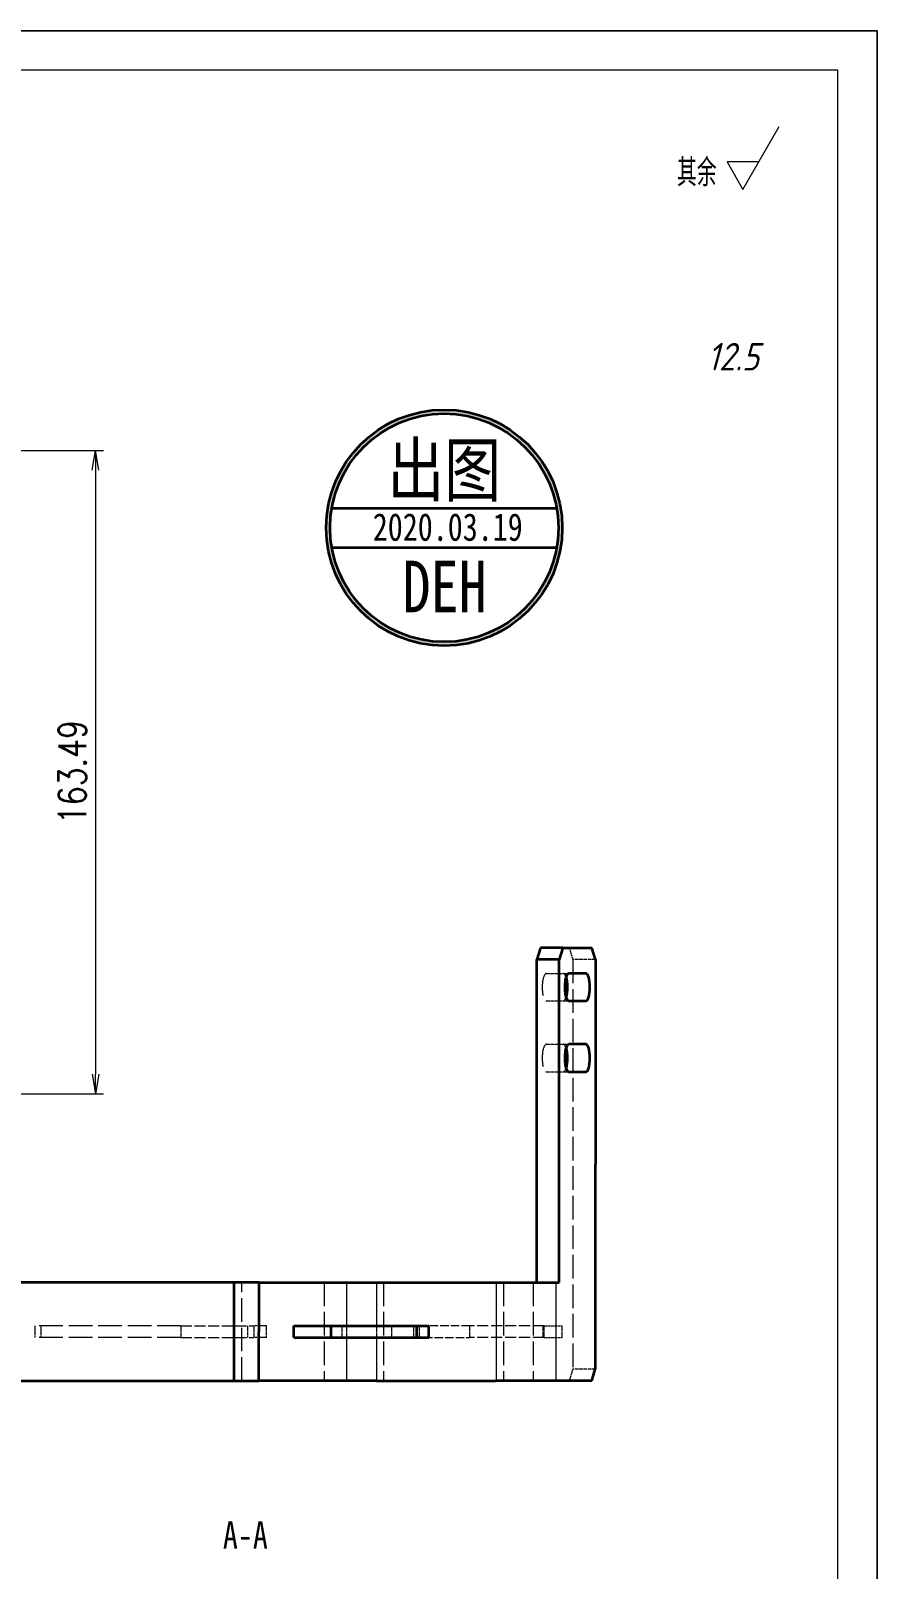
# Model space of a CAD drawing. Header units: millimetres. Extents: x -49572 to 104182, y -50696 to 51993.
# Drawn here: x -47169.8 to -46954.8, y 43092.8 to 43483.6 of the extents above; entities that cross this region are included whole.
import ezdxf
from ezdxf.enums import TextEntityAlignment as Align

# ---------------------------------------------------------------- set-up
doc = ezdxf.new("R2010")
doc.units = ezdxf.units.MM
doc.header["$LTSCALE"] = 0.5
doc.linetypes.add('DASHED', pattern=[15, 12, -3])
doc.linetypes.add('DOT2', pattern=[0.125, 0, -0.125])
for name, color, linetype, lineweight in [('印章专用-出图', 1, 'Continuous', 80), ('图框', 7, 'Continuous', 18), ('标注线', 3, 'Continuous', 18)]:
    doc.layers.add(name, color=color, linetype=linetype, lineweight=lineweight)
doc.layers.add('打印', color=7, linetype='Continuous', lineweight=15, plot=False)
doc.layers.add('打印-禁用', color=7, linetype='Continuous', lineweight=15, plot=False)
doc.layers.add('材质', color=7, linetype='Continuous')
doc.styles.add('DIM', font='romans.shx', dxfattribs={"width": 0.8, "bigfont": 'bigfont.shx'})
doc.styles.add('国标', font='simfang.ttf', dxfattribs={"width": 0.8})
doc.styles.add('机械长仿宋', font='gbenor.shx', dxfattribs={"height": 1, "bigfont": 'gbcbig.shx'})
doc.dimstyles.new('DEH 1-2$0', dxfattribs={"dimscale": 2, "dimtxt": 3.5, "dimasz": 2.5, "dimexe": 1, "dimexo": 0.625, "dimgap": 1.2, "dimtad": 1, "dimdsep": 46, "dimtxsty": 'DIM', "dimblk": 'OPEN', "dimcen": 0, "dimclrd": 8, "dimclre": 8, "dimclrt": 2, "dimazin": 2, "dimtfac": 0.5, "dimtmove": 0, "dimatfit": 3, "dimldrblk": 'OPEN', "dimfxl": 0, "dimtolj": 2, "dimlwd": 13, "dimlwe": 13, "dimarcsym": 0})

# ---------------------------------------------------------------- blocks, each defined once
blk = doc.blocks.new('GZDEH零件A3图框V01版')
at = {"layer": '图框', "linetype": 'Continuous'}
for p, q in [((3272.49, -1554.46), (2882.49, -1554.46)), ((3272.49, -1832.96), (3272.49, -1554.46))]:
    blk.add_line(p, q, dxfattribs=at)
at = {"layer": '打印-禁用', "linetype": 'Continuous'}
for p, q in [((3277.49, -1549.46), (2857.49, -1549.46)), ((3277.49, -1846.46), (3277.49, -1549.46))]:
    blk.add_line(p, q, dxfattribs=at)
blk = doc.blocks.new('DEH A3')
at = {"layer": '图框'}
blk.add_blockref('GZDEH零件A3图框V01版', (-2857.49, 1846.46), dxfattribs=at)
blk = doc.blocks.new('FINISHER_TR')
at = {"layer": '标注线'}
for p, q in [((0, 0), (4.62, 8)), ((-2.02, 3.5), (0, 0)), ((2.02, 3.5), (-2.02, 3.5))]:
    blk.add_line(p, q, dxfattribs=at)
at = {"layer": '标注线', "color": 2, "style": '机械长仿宋', "oblique": 15}
blk.add_attdef('0.0', text='', height=3.5, dxfattribs=at).set_placement((2.03, -24.04), align=Align.BOTTOM_RIGHT)
blk = doc.blocks.new('其余12.5')
at = {"layer": '标注线'}
blk.add_blockref('FINISHER_TR', (0, 0), dxfattribs=at).add_auto_attribs({'0.0': '12.5'})
at = {"layer": '标注线', "color": 7, "linetype": 'DOT2', "style": '机械长仿宋'}
blk.add_text('其余', height=3.5, dxfattribs=at).set_placement((-8.38, 0.4))
blk = doc.blocks.new('_Open')
at = {"color": 0, "linetype": 'ByBlock', "lineweight": -2}
for p, q in [((-1, 0.167), (0, 0)), ((-1, -0.167), (0, 0)), ((0, 0), (-1, 0))]:
    blk.add_line(p, q, dxfattribs=at)
blk = doc.blocks.new('*D166')
at = {"layer": 'Defpoints', "color": 0, "transparency": 16777216}
for p in [(-47263.6, 43377.01), (-47434.33, 43213.52), (-47153.35, 43213.52)]:
    blk.add_point(p, dxfattribs=at)
at = {"layer": '标注线', "color": 8, "lineweight": 13, "transparency": 16777216}
for p, q in [((-47262.35, 43377.01), (-47151.35, 43377.01)), ((-47153.35, 43372.01), (-47153.35, 43218.52)), ((-47433.08, 43213.52), (-47151.35, 43213.52))]:
    blk.add_line(p, q, dxfattribs=at)
at = {"layer": '标注线', "color": 8, "lineweight": 13, "transparency": 16777216, "xscale": 5, "yscale": 5, "zscale": 5}
for p, rotation in [((-47153.35, 43377.01), 90), ((-47153.35, 43213.52), 270)]:
    blk.add_blockref('_Open', p, dxfattribs=dict(at, rotation=rotation))
at = {"layer": '标注线', "color": 2, "transparency": 16777216, "insert": (-47159.25, 43295.27), "char_height": 7, "attachment_point": 5, "rotation": 90, "style": 'DIM'}
blk.add_mtext('\\A2;163.49', dxfattribs=at)
blk = doc.blocks.new('出图章')
at = {"layer": '印章专用-出图'}
h = blk.add_hatch(color=256, dxfattribs=at)
h.paths.add_polyline_path([(15, 0, 1), (-15, 0, 1)])
h.paths.add_polyline_path([(14.5, 0, 1), (-14.5, 0, 1)], flags=16)
h.paths.add_polyline_path([(-7.31, -12.35), (7.41, -12.35), (7.41, -2.73), (-7.31, -2.73)], flags=8)
at = {"layer": '印章专用-出图', "lineweight": 35}
for p, q in [((-14.28, 2.5), (14.28, 2.5)), ((-14.28, -2.5), (14.28, -2.5))]:
    blk.add_line(p, q, dxfattribs=at)
for radius in [15, 14.5]:
    blk.add_circle((0, 0), radius, dxfattribs=at)
at = {"layer": '印章专用-出图', "color": 4, "style": '国标', "width": 0.8}
blk.add_text('DEH', height=6.562, dxfattribs=at).set_placement((0.05, -10.74), align=Align.CENTER)
at = {"layer": '印章专用-出图', "color": 3, "style": '国标', "width": 0.8}
blk.add_attdef('出图', text='', height=6.6, dxfattribs=at).set_placement((0, 7.35), align=Align.MIDDLE_CENTER)
at = {"layer": '印章专用-出图', "color": 2, "style": '国标', "width": 0.8}
blk.add_attdef('XXXX.XX.XX', text='', height=3.5, dxfattribs=at).set_placement((0.45, 0.1), align=Align.MIDDLE_CENTER)
blk = doc.blocks.new('YZ-CT')
at = {"layer": '印章专用-出图'}
blk.add_blockref('出图章', (0.63, 0), dxfattribs=at).add_auto_attribs({'出图': '出图', 'XXXX.XX.XX': '2020.03.19'})

msp = doc.modelspace()

# ---------------------------------------------------------------- linework, layer by layer
at = {"color": 7, "lineweight": 35}
for p, q in [((-47041.256, 43165.643), (-47041.251, 43247.643)), ((-47035.542, 43165.643), (-47035.537, 43247.643)), ((-47026.383, 43247.642), (-47026.389, 43143.642)), ((-47118.137, 43165.648), (-47236.282, 43165.655)), ((-47118.139, 43140.648), (-47118.137, 43165.648)), ((-47118.139, 43140.648), (-47118.137, 43165.648)), ((-47111.838, 43140.647), (-47111.837, 43165.647)), ((-47111.837, 43165.647), (-47089.565, 43165.646)), ((-47082.021, 43165.646), (-47051.547, 43165.643)), ((-47093.469, 43154.646), (-47071.741, 43154.645)), ((-47093.469, 43151.646), (-47071.741, 43151.645)), ((-47236.284, 43140.655), (-47118.139, 43140.648)), ((-47089.567, 43140.646), (-47111.838, 43140.647)), ((-47082.022, 43140.646), (-47051.549, 43140.644))]:
    msp.add_line(p, q, dxfattribs=at)
at = {"color": 7, "lineweight": 35, "ltscale": 0.078413}
for p, q in [((-47040.335, 43250.643), (-47041.251, 43247.643)), ((-47034.621, 43250.643), (-47035.537, 43247.643)), ((-47026.383, 43247.642), (-47027.298, 43250.642)), ((-47027.305, 43140.642), (-47026.389, 43143.642))]:
    msp.add_line(p, q, dxfattribs=at)
at = {"color": 7, "lineweight": 35, "ltscale": 0.142847}
for p, q in [((-47035.537, 43247.643), (-47041.251, 43247.643)), ((-47034.621, 43250.643), (-47040.335, 43250.643))]:
    msp.add_line(p, q, dxfattribs=at)
at = {"color": 7, "lineweight": 35, "ltscale": 0.183087}
msp.add_line((-47034.621, 43250.643), (-47027.298, 43250.642), dxfattribs=at)
at = {"color": 1, "linetype": 'DASHED', "lineweight": 13, "ltscale": 0.078415}
msp.add_line((-47033.012, 43250.642), (-47032.097, 43247.642), dxfattribs=at)
at = {"color": 1, "linetype": 'DASHED', "lineweight": 13}
for p, q in [((-47032.097, 43247.642), (-47032.103, 43143.642)), ((-47116.217, 43140.648), (-47116.215, 43165.648)), ((-47095.279, 43165.646), (-47095.281, 43140.646)), ((-47080.19, 43165.645), (-47080.191, 43140.645)), ((-47049.716, 43165.643), (-47049.718, 43140.643)), ((-47042.171, 43165.643), (-47042.173, 43140.643)), ((-47131.668, 43154.649), (-47168.72, 43154.651)), ((-47131.668, 43151.649), (-47168.72, 43151.651))]:
    msp.add_line(p, q, dxfattribs=at)
at = {"color": 1, "linetype": 'DASHED', "lineweight": 13, "ltscale": 0.142847}
for p, q in [((-47026.383, 43247.642), (-47032.097, 43247.642)), ((-47038.81, 43244.143), (-47033.096, 43244.143)), ((-47038.81, 43237.143), (-47033.096, 43237.143)), ((-47038.811, 43226.143), (-47033.097, 43226.143)), ((-47038.812, 43219.143), (-47033.098, 43219.143)), ((-47026.389, 43143.642), (-47032.103, 43143.642))]:
    msp.add_line(p, q, dxfattribs=at)
at = {"color": 7, "lineweight": 35, "ltscale": 0.106793}
msp.add_line((-47028.824, 43244.143), (-47033.096, 43244.143), dxfattribs=at)
at = {"color": 7, "lineweight": 35, "ltscale": 0.106799}
for p, q in [((-47033.096, 43237.143), (-47028.824, 43237.142)), ((-47028.825, 43226.143), (-47033.097, 43226.143)), ((-47033.098, 43219.143), (-47028.826, 43219.143))]:
    msp.add_line(p, q, dxfattribs=at)
at = {"color": 7, "lineweight": 35, "ltscale": 0.157513}
for p, q in [((-47111.837, 43165.647), (-47118.137, 43165.648)), ((-47118.139, 43140.648), (-47111.838, 43140.647))]:
    msp.add_line(p, q, dxfattribs=at)
at = {"color": 7, "lineweight": 35, "ltscale": 0.048065}
msp.add_line((-47116.215, 43165.648), (-47118.137, 43165.648), dxfattribs=at)
at = {"color": 7, "lineweight": 13, "ltscale": 0.274998}
for p, q in [((-47089.565, 43165.646), (-47089.566, 43154.646)), ((-47082.022, 43151.645), (-47082.022, 43140.646))]:
    msp.add_line(p, q, dxfattribs=at)
at = {"color": 7, "lineweight": 35, "ltscale": 0.188617}
for p, q in [((-47089.565, 43165.646), (-47082.021, 43165.646)), ((-47082.022, 43140.646), (-47089.567, 43140.646))]:
    msp.add_line(p, q, dxfattribs=at)
at = {"color": 7, "lineweight": 13, "ltscale": 0.275002}
for p, q in [((-47082.021, 43165.646), (-47082.022, 43154.645)), ((-47089.566, 43151.646), (-47089.567, 43140.646))]:
    msp.add_line(p, q, dxfattribs=at)
at = {"color": 7, "lineweight": 13}
for p, q in [((-47051.547, 43165.643), (-47051.549, 43140.644)), ((-47036.458, 43165.643), (-47036.459, 43140.643))]:
    msp.add_line(p, q, dxfattribs=at)
at = {"color": 7, "lineweight": 35, "ltscale": 0.377234}
for p, q in [((-47051.547, 43165.643), (-47036.458, 43165.643)), ((-47036.459, 43140.643), (-47051.549, 43140.644))]:
    msp.add_line(p, q, dxfattribs=at)
at = {"color": 7, "lineweight": 35, "ltscale": 0.022888}
msp.add_line((-47036.458, 43165.643), (-47035.542, 43165.643), dxfattribs=at)
at = {"color": 1, "linetype": 'DASHED', "lineweight": 13, "ltscale": 0.075}
for p, q in [((-47168.72, 43151.651), (-47168.72, 43154.651)), ((-47167.194, 43151.651), (-47167.194, 43154.651)), ((-47131.668, 43154.649), (-47131.668, 43151.649)), ((-47114.688, 43151.648), (-47114.688, 43154.648)), ((-47113.164, 43154.647), (-47113.165, 43151.647)), ((-47109.927, 43151.647), (-47109.927, 43154.647)), ((-47090.787, 43154.646), (-47090.787, 43151.646)), ((-47089.566, 43154.646), (-47089.566, 43151.646)), ((-47082.022, 43154.645), (-47082.022, 43151.645)), ((-47078.212, 43154.645), (-47078.212, 43151.645)), ((-47072.572, 43154.645), (-47072.572, 43151.645)), ((-47071.047, 43151.645), (-47071.046, 43154.645)), ((-47058.288, 43151.644), (-47058.288, 43154.644)), ((-47039.611, 43151.643), (-47039.61, 43154.643)), ((-47039.426, 43151.643), (-47039.426, 43154.643))]:
    msp.add_line(p, q, dxfattribs=at)
at = {"color": 1, "linetype": 'DASHED', "lineweight": 13, "ltscale": 0.462579}
msp.add_line((-47131.668, 43154.649), (-47113.164, 43154.647), dxfattribs=at)
at = {"color": 1, "linetype": 'DASHED', "lineweight": 13, "ltscale": 0.080945}
for p, q in [((-47109.927, 43154.647), (-47113.164, 43154.647)), ((-47109.927, 43151.647), (-47113.165, 43151.647))]:
    msp.add_line(p, q, dxfattribs=at)
at = {"color": 7, "lineweight": 35, "ltscale": 0.075}
for p, q in [((-47102.992, 43151.647), (-47102.992, 43154.647)), ((-47093.469, 43151.646), (-47093.469, 43154.646)), ((-47071.741, 43151.645), (-47071.741, 43154.645)), ((-47068.689, 43151.645), (-47068.689, 43154.645))]:
    msp.add_line(p, q, dxfattribs=at)
at = {"color": 7, "lineweight": 35, "ltscale": 0.23808}
msp.add_line((-47102.992, 43154.647), (-47093.469, 43154.646), dxfattribs=at)
at = {"color": 1, "linetype": 'DASHED', "lineweight": 13, "ltscale": 0.357111}
for p, q in [((-47058.288, 43154.644), (-47072.572, 43154.645)), ((-47072.572, 43151.645), (-47058.288, 43151.644))]:
    msp.add_line(p, q, dxfattribs=at)
at = {"color": 7, "lineweight": 35, "ltscale": 0.076282}
msp.add_line((-47071.741, 43154.645), (-47068.689, 43154.645), dxfattribs=at)
at = {"color": 1, "linetype": 'DASHED', "lineweight": 13, "ltscale": 0.471545}
for p, q in [((-47039.426, 43154.643), (-47058.288, 43154.644)), ((-47039.426, 43151.643), (-47058.288, 43151.644))]:
    msp.add_line(p, q, dxfattribs=at)
at = {"color": 1, "linetype": 'DASHED', "lineweight": 13, "ltscale": 0.114423}
msp.add_line((-47039.426, 43154.643), (-47034.849, 43154.642), dxfattribs=at)
at = {"color": 1, "linetype": 'DASHED', "lineweight": 13, "ltscale": 0.074997}
msp.add_line((-47034.849, 43151.643), (-47034.849, 43154.642), dxfattribs=at)
at = {"color": 1, "linetype": 'DASHED', "lineweight": 13, "ltscale": 0.462573}
msp.add_line((-47131.668, 43151.649), (-47113.165, 43151.647), dxfattribs=at)
at = {"color": 7, "lineweight": 35, "ltscale": 0.238074}
msp.add_line((-47102.992, 43151.647), (-47093.469, 43151.646), dxfattribs=at)
at = {"color": 7, "lineweight": 35, "ltscale": 0.076288}
msp.add_line((-47071.741, 43151.645), (-47068.689, 43151.645), dxfattribs=at)
at = {"color": 1, "linetype": 'DASHED', "lineweight": 13, "ltscale": 0.114429}
msp.add_line((-47039.426, 43151.643), (-47034.849, 43151.643), dxfattribs=at)
at = {"color": 1, "linetype": 'DASHED', "lineweight": 13, "ltscale": 0.078413}
msp.add_line((-47032.103, 43143.642), (-47033.019, 43140.642), dxfattribs=at)
at = {"color": 1, "linetype": 'DASHED', "lineweight": 13, "ltscale": 0.048059}
msp.add_line((-47118.139, 43140.648), (-47116.217, 43140.648), dxfattribs=at)
at = {"color": 7, "lineweight": 35, "ltscale": 0.228857}
msp.add_line((-47027.305, 43140.642), (-47036.459, 43140.643), dxfattribs=at)
at = {"color": 1, "linetype": 'DASHED', "lineweight": 13}
for centre, start_param, end_param in [((-47038.81, 43240.643), 0, 3.1415927), ((-47034.538, 43240.643), 5.5421155, 6.2831853), ((-47034.538, 43240.643), 3.1415927, 3.8826624), ((-47038.811, 43222.643), 0, 3.1415927), ((-47034.539, 43222.643), 5.5421155, 6.2831853), ((-47034.539, 43222.643), 3.1415927, 3.8826624)]:
    msp.add_ellipse(centre, major_axis=(0, 3.5), ratio=0.3051364, start_param=start_param, end_param=end_param, dxfattribs=at)
at = {"color": 7, "lineweight": 35}
for centre, start_param, end_param in [((-47033.096, 43240.643), 6.2831853, 9.424778), ((-47028.824, 43240.643), 3.1415927, 6.2831853), ((-47034.538, 43240.643), 3.8826624, 5.5421155), ((-47033.097, 43222.643), 0, 3.1415927), ((-47034.539, 43222.643), 3.8826624, 5.5421155), ((-47028.825, 43222.642), 3.1415927, 6.2831853)]:
    msp.add_ellipse(centre, major_axis=(0, 3.5), ratio=0.3051364, start_param=start_param, end_param=end_param, dxfattribs=at)
at = {"layer": '打印'}
msp.add_lwpolyline([(-47794.767, 43483.606), (-46954.767, 43483.606), (-46954.767, 42889.606), (-47794.767, 42889.606)], close=True, dxfattribs=at)

# ---------------------------------------------------------------- block references
at = {"layer": '印章专用-出图', "xscale": 2, "yscale": 2, "zscale": 2}
msp.add_blockref('YZ-CT', (-47066.041, 43357.346), dxfattribs=at)
at = {"layer": '图框', "xscale": 2, "yscale": 2, "zscale": 2}
msp.add_blockref('DEH A3', (-47794.767, 42889.606), dxfattribs=at)
at = {"layer": '标注线', "xscale": 2, "yscale": 2, "zscale": 2}
msp.add_blockref('其余12.5', (-46988.88, 43443.291), dxfattribs=at)

# ---------------------------------------------------------------- texts
at = {"layer": '材质', "color": 3, "style": '国标', "width": 0.8}
msp.add_text('A-A', height=7, dxfattribs=at).set_placement((-47115.305, 43097.976), align=Align.CENTER)

# ---------------------------------------------------------------- dimensions: what is measured, and where the dimension line sits
at = {"layer": '标注线'}
dim = msp.add_linear_dim(base=(-47153.354, 43213.525), p1=(-47263.602, 43377.012), p2=(-47434.327, 43213.525), angle=90, dimstyle='DEH 1-2$0', dxfattribs=at)
dim.commit()
dim.dimension.update_dxf_attribs({"geometry": '*D166', "text_midpoint": (-47159.254, 43295.269)})

doc.saveas('drawing.dxf')
